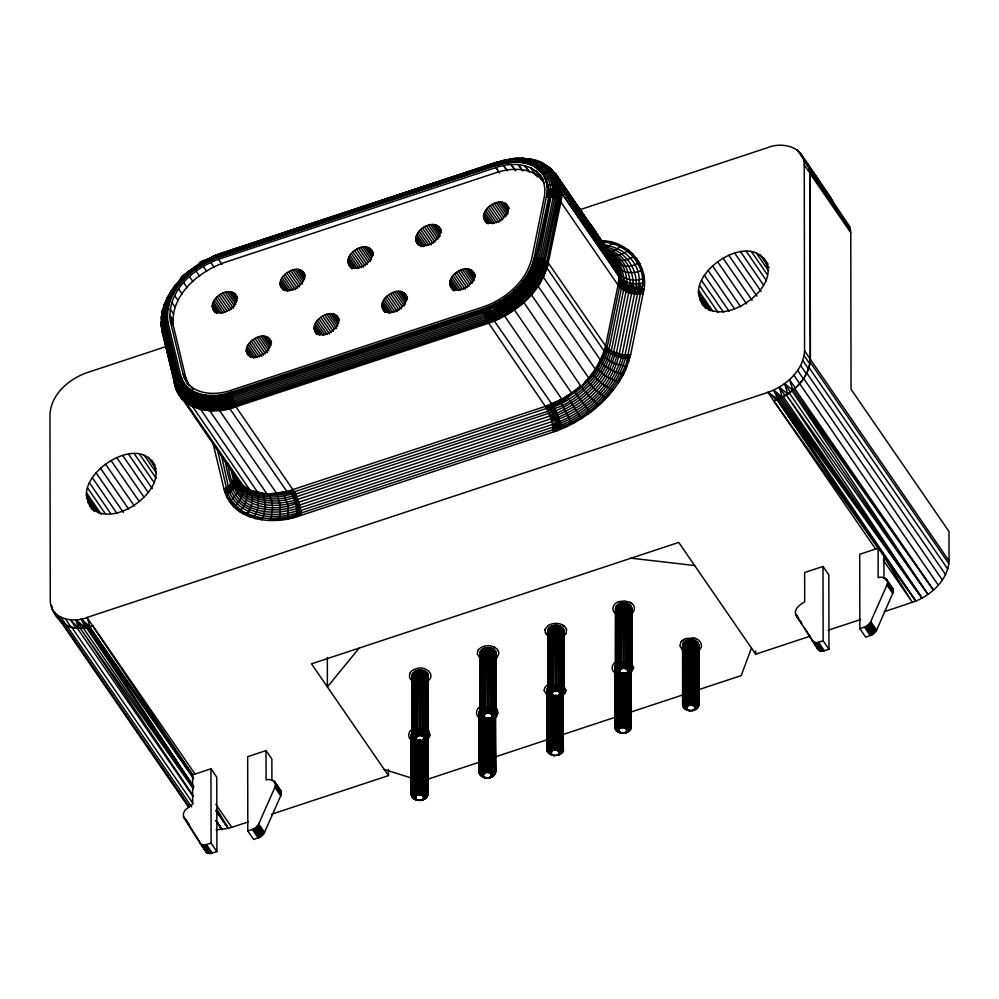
<?xml version="1.0" encoding="UTF-8"?>
<svg xmlns="http://www.w3.org/2000/svg" width="999" height="999" viewBox="0 0 999 999"><rect width="100%" height="100%" fill="white"/><g stroke="black" fill="none" stroke-linecap="round" stroke-linejoin="round"><path stroke-width="1.5" d="M420.292 800.411C423.851 800.062 424.1 795.541 427.659 794.829L427.535 736.213L427.659 794.829C426.236 801.885 414.435 802.259 411.6 796.016L411.288 734.902L413.199 731.38M423.326 798.638L427.135 796.702L427.247 736.55L427.51 795.778L423.514 798.176M490.197 777.559L488.773 777.859L495.467 772.414L495.354 713.798L495.467 772.414C494.043 779.47 482.255 779.844 479.42 773.601L479.095 712.474L480.219 709.752M491.408 775.286L495.379 771.453L495.054 714.135L495.329 773.363L491.333 775.761M551.323 754.844L553.883 755.481L549.15 753.683L547.24 751.173L547.302 707.529M553.246 755.294L547.04 750.237L548.039 687.324M556.905 755.344L563.199 749.038L562.961 690.434L563.199 749.038C565.734 753.358 553.871 756.393 558.653 754.957M625.836 732.717L624.4 733.029L630.956 728.521L630.981 667.394L631.106 727.572C629.894 735.764 613.448 734.677 615.147 725.923L615.859 664.909M626.972 730.918L631.106 727.572L630.781 671.128M686.962 710.002L689.51 710.639C686.051 710.376 681.48 707.492 682.966 703.496L683.079 643.356C686.5 638.011 697.127 638.398 698.801 644.979L698.913 705.157L697.002 708.666L691.558 710.739L693.643 710.301M694.854 708.029L698.838 704.195L698.601 644.03L698.913 705.157L692.844 710.401L688.224 710.376M418.244 800.324L412.038 796.927L412.088 781.33M423.588 797.702L427.572 793.88L426.71 792.07L426.885 737.487M486.063 777.896L479.857 774.5L480.019 723.039M480.207 712.824L480.007 769.867L479.22 772.652L483.603 776.335M491.371 774.812L495.067 770.529L494.705 715.059M551.411 753.908L547.664 752.085L547.814 708.416M562.887 748.114L562.524 692.644L562.887 748.114L559.178 752.397M623.738 733.154L624.5 732.979C618.593 734.839 619.105 727.672 615.147 725.923L615.571 607.854C617.544 600.836 630.806 601.086 631.793 608.578L631.892 668.269C633.304 672.339 621.266 674.8 627.872 673.001L625.511 673.626L626.623 673.413L626.173 722.277L624.575 727.796L627.035 730.444M629.982 730.306L629.994 727.222L629.982 730.306L626.485 731.817M626.835 729.507L630.694 725.686L630.332 671.79M686.875 707.205L682.966 703.496L683.666 642.494L684.153 701.785L687.474 706.343L687.05 709.078L688.873 710.451M698.513 703.271L698.164 643.131L698.513 703.271L694.817 707.554M415.784 798.75L416.208 796.016L412.887 791.458L413.174 737.549M423.126 796.328L425.961 791.27L426.223 738.199L426.71 792.07L423.126 796.328L423.551 797.227M483.379 775.873L484.028 773.601L480.706 769.043L480.994 715.134M491.208 774.35L490.559 773.501L493.781 768.843L494.03 717.344M551.198 753.458L551.835 751.186L548.513 746.628L548.801 692.707M559.028 751.922L558.379 751.086L561.6 746.428L561.863 693.368M619.068 729.62L619.655 728.758L616.333 724.2L616.633 668.756M626.198 728.671L629.407 724.013L629.67 672.502M687.125 706.755L683.453 702.609L684.153 701.785L684.465 641.708L685.039 701.048L687.474 706.343M694.38 706.655L697.227 701.585L697.527 642.282L697.976 702.397L694.655 707.092M416.208 796.016L413.773 790.733L414.135 738.411M416.658 795.654L414.835 790.109L415.234 739.385M422.752 795.928L421.74 795.279L423.938 789.984L424.325 739.697M422.277 795.579L425.037 790.559L425.362 738.81M484.028 773.601L481.593 768.306L481.955 714.447M484.465 773.238L482.654 767.694L483.653 716.733M490.559 773.501L489.547 772.864L491.758 767.557L492.145 717.282M490.097 773.151L492.844 768.144L493.181 716.395L493.781 768.843L494.53 769.655L490.934 773.913M551.835 751.186L549.413 745.891L549.762 693.568M552.285 750.823L550.461 745.279L550.861 694.542M180.557 374.937L175.774 378.908L174.513 382.692C182.355 406.568 212.912 409.64 233.179 401.298L485.526 317.869C510.514 306.443 537.4 287.5 542.345 258.741L554.77 197.839C558.766 181.056 548.538 162.45 530.744 159.49L525.936 162.662L509.665 161.925L495.879 164.997L218.494 256.643C190.934 265.809 162.812 291.77 166.483 323.114L179.096 375.736C182.817 399.463 213.199 400.437 231.468 394.917L483.816 311.501C508.766 303.846 531.406 283.691 537.887 257.854L538.748 259.877C531.718 286.326 507.879 303.271 484.428 314.398C510.189 305.469 533.491 285.214 540.721 258.266L553.146 197.365C558.166 177.41 541.483 157.78 520.966 158.704L518.131 161.626L502.447 163.811L495.866 165.647L218.481 257.342C191.895 266.671 163.761 291.646 167.932 322.327L180.557 374.937C186.114 396.64 213.549 398.938 231.244 392.17L483.591 308.741C506.693 300.624 528.084 282.517 534.165 258.042L547.302 191.671L546.94 184.74L543.194 173.364C533.304 160.414 515.072 160.24 500.799 163.561L500.699 164.298L495.879 164.997L218.494 256.643L212.725 259.528L213.149 256.293L219.842 253.796L497.227 162.1L512.587 158.666L515.334 159.49M161.401 319.48L162.612 310.102L167.095 306.893L167.695 309.178L166.184 312.212L167.145 315.771L162.437 320.005L161.026 324.463L174.6 383.953C180.045 410.552 214.048 415.846 235.914 406.768L488.261 323.351C515.247 313.461 543.269 291.895 547.627 261.95L560.039 201.049C563.411 182.168 551.935 162.263 531.992 159.453C524.9 159.553 512.812 154.196 508.916 162.675M558.379 751.086L557.367 750.449L559.577 745.142L559.964 694.867M557.917 750.736L560.664 745.729L561.001 693.98M619.655 728.758L617.22 723.476L617.582 671.153M620.104 728.396L618.281 722.851L619.293 671.902M625.187 728.021L627.384 722.727L627.772 672.439M625.724 728.321L628.483 723.301L628.808 671.553M684.153 701.785L685.039 701.048L685.439 641.033L686.101 700.436L687.911 705.981M685.039 701.048L686.101 700.436L686.575 640.484L686.688 700.199L687.187 640.259L687.287 699.949L689.035 705.431L688.448 705.669M693.543 705.893L695.204 700.299L695.666 640.883L696.291 700.886L694.018 706.243M697.227 701.585L696.291 700.886L696.678 641.533L697.227 701.585L697.976 702.397M175.212 384.765L161.988 331.331L161.413 321.715M415.846 739.16L415.434 789.872L415.322 739.347M417.182 795.354L417.782 795.104L416.021 789.635L416.458 740.496M417.782 795.104L418.419 794.942L417.32 789.297L417.782 740.222M418.419 794.942L420.479 794.904L421.416 789.235L421.878 740.359M421.74 795.279L421.128 795.054L422.727 789.535L423.164 739.198M485.002 772.926L485.589 772.689L483.841 767.207L484.278 718.081M485.589 772.689L486.238 772.514L485.127 766.87L485.601 717.806M486.238 772.514L488.286 772.489L489.235 766.82L489.685 717.944M489.547 772.864L488.948 772.639L490.534 767.107L490.971 718.306M551.473 694.317L551.061 745.029L550.961 694.505M552.809 750.511L553.409 750.274L551.66 744.792L552.11 694.118M553.409 750.274L554.058 750.099L552.947 744.455L553.409 695.379M554.058 750.099L556.106 750.074L557.042 744.392L557.504 695.516M557.367 750.449L556.755 750.224L558.354 744.692L558.791 694.355M518.131 161.626L532.842 165.022L542.095 173.414C546.366 171.753 552.609 169.693 555.943 174.375L615.134 260.577C619.043 268.094 619.742 276.848 618.031 285.065L605.606 345.966C597.414 374.513 574.388 397.964 546.678 408.354L294.343 491.77C274.238 497.752 244.48 497.927 235.027 475.249M620.629 728.096L621.228 727.846L619.467 722.377L619.904 673.239M621.228 727.846L621.865 727.684L620.766 722.04L621.228 672.964M621.865 727.684L623.925 727.647L624.862 721.977L625.324 673.101M686.101 700.436L687.287 699.949L687.824 640.072L688.573 699.612L689.685 705.257L689.035 705.431M687.287 699.949L688.573 699.612L689.148 639.81L689.934 699.437L690.359 705.169L693.006 705.606M691.733 705.232L692.682 699.562L693.231 639.997L693.993 699.849L692.394 705.381M695.204 700.299L693.993 699.849L694.505 640.371L695.204 700.299L696.291 700.886M419.105 794.842L419.155 740.109M419.792 794.842L420.529 740.147M486.913 772.427L486.963 717.682M487.612 772.414L488.349 717.732M554.732 750.012L554.782 695.267M179.096 375.736C185.589 397.727 212.837 399.812 231.306 393.481L483.653 310.052C500.511 303.059 518.319 292.869 526.473 275.836L534.328 279.32L539.348 284.191L547.102 268.256L560.889 202.085C561.638 192.357 561.575 182.005 555.469 173.764M555.419 749.999L556.156 695.316M622.552 727.584L622.602 672.851M623.239 727.584L623.975 672.889M688.573 699.612L689.934 699.437L690.521 639.71L691.058 705.157M692.682 699.562L691.308 699.412L691.895 639.772L692.682 699.562L693.993 699.849M212.824 442.445L224.001 489.06C232.23 522.09 274.363 525.749 301.248 515.309L553.596 431.88L557.067 430.669L561.5 427.172L557.679 415.084L552.797 405.469L494.43 321.066L487.699 322.465C504.632 317.482 518.344 305.744 531.431 294.805L534.39 289.685L530.032 285.377L523.788 281.531L527.634 276.111L533.241 265.097L534.952 259.665L534.165 258.042L540.721 258.266L547.627 261.95C540.347 288.923 517.27 306.243 495.079 320.754L491.72 314.435L484.965 316.271L232.617 399.687C213.124 408.916 180.22 405.045 175.1 380.144L162.487 327.522L162.025 315.247L166.184 312.212M525.936 162.662L538.661 168.619L543.356 166.333L547.864 166.621C557.417 174.375 560.601 187.55 557.717 199.213L545.304 260.115C538.061 288.699 513.086 309.727 486.151 319.418L233.803 402.847C213.062 410.527 181.056 408.017 174.513 382.692C175.949 393.294 183.454 401.823 192.695 406.793L250.811 491.333L255.756 491.77L256.543 493.456L262.038 493.056L262.849 494.78L286.9 491.545L291.171 492.17L296.041 504.22L297.59 516.358L301.161 513.548L278.996 520.017C281.506 511.238 280.419 501.286 275.687 493.419L269.568 495.304C262.113 491.97 253.284 492.107 245.679 488.411L237.799 480.182L176.648 390.209L161.676 328.983L163.074 325.162L165.559 322.727C161.938 290.846 191.159 265.434 218.644 255.519L496.016 163.861C520.516 153.084 555.881 165.722 549.787 196.915L537.375 257.804L537.462 259.703L543.656 261.488L547.927 265.085L547.814 262.188L543.431 277.272L600.574 360.252L601.223 362.575L604.02 365.409L613.473 371.341L623.563 374.038L628.546 354.895L629.832 357.742C621.341 358.778 612.125 356.094 606.156 349.812L605.606 345.966L547.627 261.95M609.128 252.647C623.688 259.29 629.008 276.586 626.048 291.421L613.636 352.322C605.257 382.817 578.945 404.957 550.212 415.909L297.864 499.338C275.499 506.868 241.308 504.745 234.34 477.385C243.569 502.11 275.125 505.369 296.765 496.628L549.113 413.199C576.947 404.008 602.31 382.317 610.764 353.621L609.64 349.95C606.73 363.087 599.325 374.787 590.247 384.565C578.296 395.741 564.385 408.504 547.352 409.602L561.625 403.509L566.97 395.866L580.506 417.282L573.039 423.501L571.166 422.664L565.147 427.385L561.5 427.172L553.508 430.119L557.067 430.669C586.588 419.493 613.024 397.714 626.198 368.643L625.337 365.834C612.524 396.266 584.852 419.955 553.483 429.595L301.149 513.024L288.236 518.656L288.037 506.181L283.841 493.968L286.9 491.545L545.404 406.331L561.813 399.113L571.59 392.969L575.174 392.607C587.037 382.617 600.461 370.854 602.822 354.732C608.703 361.888 618.031 365.971 627.247 365.834L627.909 354.982L640.334 294.081C650.299 269.293 628.009 242.47 602.472 242.158L603.171 240.996M222.877 395.404L222.74 394.418L216.658 396.341L216.746 405.132L218.369 409.59L219.505 410.402L235.364 405.881L233.466 407.48L231.83 404.632L229.795 398.539L229.183 392.707L222.877 395.404L223.439 402.809L225.599 408.504L229.758 408.566L235.19 405.619L494.517 319.917L494.43 321.066M495.866 165.647L496.69 162.387L498.513 162.437M546.453 166.234C556.83 174.063 557.454 187.412 557.717 199.213L560.889 202.085L618.031 285.065C623.751 292.495 634.09 295.167 643.081 293.718C650.861 266.908 627.959 239.76 600.449 240.796M622.777 375.661L621.728 373.826L618.831 382.23L617.082 381.805L605.406 376.123L597.489 368.993L600.062 361.126L601.223 362.575L604.12 356.144L604.245 351.236L547.102 268.256M161.588 316.046L161.214 325.362L162.025 315.247M420.404 741.158L417.32 740.247L412.187 735.764C414.972 720.928 440.821 736.975 421.079 741.108L421.84 740.933L415.334 739.859L412.187 735.764L412.088 676.073C412.525 667.707 429.008 668.144 428.196 676.785M411.6 796.016L411.438 733.94L411.6 796.016L415.572 798.301M416.258 738.523C416.458 735.414 420.879 734.839 423.077 736.275C427.372 737.836 420.104 742.17 423.176 740.671L422.065 740.883L424.425 740.259L422.377 740.771M479.907 653.646C480.469 645.704 495.242 645.579 496.153 653.408L496.266 713.111C497.677 717.182 485.639 719.63 492.232 717.844L489.885 718.468L490.996 718.256C486.95 719.542 480.944 717.969 480.007 713.348L479.907 653.646L480.107 654.595M490.184 718.356L496.266 713.111C495.342 705.269 480.569 705.394 480.007 713.348L486.85 718.593L485.576 718.331M484.078 716.108C484.353 712.125 491.745 712.062 492.195 715.983M545.054 630.057L545.854 633.816M544.218 690.659L544.617 688.111L547.39 684.852M547.714 631.231C548.276 623.289 563.061 623.151 563.973 630.993L564.073 690.684C565.484 694.767 553.458 697.215 560.052 695.429L556.031 696.315L552.122 695.541L549.1 693.618L547.827 690.933L547.714 631.231L547.927 632.18M554.67 696.178C544.642 690.696 566.071 688.711 558.004 695.928M626.623 673.413C622.589 674.675 616.57 673.139 615.634 668.506L615.571 607.854M625.824 673.513L631.892 668.269C630.981 660.439 616.196 660.564 615.634 668.506L621.278 673.314L625.299 673.676L624.537 673.85M619.705 671.266C619.979 667.295 627.372 667.232 627.834 671.141M698.763 645.941L698.801 644.979L698.838 704.195M580.419 419.218L580.506 417.282L581.281 418.643L589.323 411.176L575.174 392.607M228.034 464.073C229.982 482.38 237.612 503.508 257.842 507.854C271.566 511.301 286.588 510.327 299.675 504.994L552.022 421.566C582.817 411.675 612.225 386.813 619.18 354.245L631.593 293.344C637.662 274.438 624.962 252.722 605.406 248.751L611.8 243.843L617.757 244.293L620.179 246.865L628.608 250.125M420.579 735.539L420.741 670.092M488.399 713.111L488.548 647.677M556.218 690.696L556.368 625.249M624.025 668.281L624.188 602.834M247.802 831.031L254.67 828.458L258.204 825.024L274.9 787.362C277.909 781.867 270.816 778.209 266.084 779.944L266.034 750.586L247.677 756.655L247.802 831.031L253.634 839.497L260.489 836.925L264.036 833.491L280.731 795.828L281.144 791.47L274.887 782.117M890.421 586.438L893.193 589.135L893.193 592.332L876.623 630.157L872.552 634.59L865.696 637.162L859.864 628.696L866.72 626.123L870.266 622.677L886.95 585.027C889.972 579.52 882.879 575.874 878.146 577.609L878.096 548.176L777.06 399.6L773.726 400.836L915.833 601.123C932.167 594.118 947.964 579.632 949.05 560.901L949 531.543L851.048 389.298L850.773 232.717L850.024 227.085L806.443 162.1L803.246 158.766M543.319 179.995C534.477 162.912 512.025 161.788 495.866 167.607L218.481 259.303C193.182 268.194 166.321 291.97 170.342 321.191L182.967 373.801L184.066 377.285L189.123 385.626L185.876 378.034L173.264 325.424C170.13 295.667 198.177 271.865 223.851 262.725L496.341 172.64C512.212 167.245 534.04 167.07 544.155 182.78M86.401 495.267C85.215 465.497 148.077 431.193 156.056 472.24C157.255 502.022 94.381 536.313 86.401 495.267L98.726 513.161M212.287 306.306C211.975 295.192 233.491 284.453 236.775 298.214C237.088 309.328 215.559 320.055 212.287 306.306L216.683 312.675M246.291 350.674C245.979 339.56 267.495 328.821 270.779 342.582C271.091 353.708 249.575 364.435 246.291 350.674L250.687 357.055M280.107 283.878C279.782 272.764 301.298 262.025 304.583 275.786C304.907 286.913 283.379 297.64 280.107 283.878L284.49 290.259M314.111 328.259C313.786 317.145 335.314 306.406 338.586 320.167C338.911 331.281 317.382 342.02 314.111 328.259L318.494 334.64M347.914 261.463C347.602 250.349 369.118 239.61 372.402 253.371C372.714 264.485 351.198 275.225 347.914 261.463L352.31 267.844M381.93 305.844C381.606 294.73 403.121 283.991 406.406 297.752C406.73 308.866 385.202 319.593 381.93 305.844L386.313 312.212M418.581 245.267C407.367 233.067 434.577 214.985 441.271 230.469L438.648 226.698M449.737 283.416C449.425 272.302 470.941 261.563 474.225 275.324C474.537 286.451 453.022 297.178 449.737 283.416L454.133 289.797M483.553 216.621C483.229 205.507 504.745 194.78 508.029 208.529C508.354 219.655 486.825 230.382 483.553 216.621L487.937 223.002M547.352 189.748C552.26 188.224 558.503 189.011 561.8 193.282L618.943 276.261C624.725 283.753 635.664 285.127 644.243 282.455L638.786 294.106L639.897 283.454L643.081 293.718L630.656 354.62L626.198 368.643M698.463 292.932C697.265 263.149 760.127 228.858 768.119 269.905C769.317 299.688 706.43 333.966 698.463 292.932L710.789 310.826M182.505 279.77L179.196 285.077L178.247 284.79L175.487 290.434L171.491 290.734L170.654 293.344L181.206 279.345L182.917 280.544M643.818 289.173L632.817 288.436L629.845 292.832L630.844 283.192L634.527 293.881L622.102 354.782C613.448 388.286 584.303 412.887 552.697 424.375L300.349 507.792C284.29 512.437 266.421 514.66 250.699 507.642C231.818 499.912 228.509 477.584 225.012 460.102M884.29 611.688L915.833 601.123L777.06 399.6C793.556 392.682 809.078 378.072 810.276 359.378L809.952 173.439L808.641 166.121L833.69 203.384L809.789 170.729L850.599 230.007M546.578 197.14L548.151 196.94L548.576 189.423L549.625 192.982L535.726 257.842L534.952 259.665L533.641 259.815L533.241 265.097L531.992 265.359L530.806 270.604L528.309 273.064L527.634 276.111M610.764 353.621L623.576 290.097L623.001 280.07L619.517 286.888L607.092 347.789L604.12 356.144M619.517 286.888L620.079 277.635L561.326 192.657L561.388 197.677C558.429 193.194 551.997 192.258 547.065 193.419L547.789 196.99C549.175 187.687 547.889 175.886 539.335 170.392L538.661 168.619M162.2 325.674L162.35 332.53L161.001 323.539M546.603 263.499L558.978 200.087L558.866 190.697M514.348 290.397L514.235 291.745L523.863 302.397L534.39 289.685L542.544 276.985L537.862 273.177L530.806 270.604M166.546 346.378L86.626 372.802C68.756 379.121 51.224 394.305 49.95 414.298L50.275 600.237C49.987 618.781 73.064 623.563 87.05 617.457L767.906 392.37C785.763 386.051 803.296 370.866 804.57 350.874L804.245 164.935C804.532 146.391 781.455 141.608 767.469 147.715L579.495 209.852M773.726 400.836C791.782 394.593 808.99 379.295 810.401 359.34L810.077 173.401L808.266 164.922L800.224 152.934M205.732 259.815L205.869 261.863L199.837 266.446C195.779 262.974 204.258 259.478 206.531 260.215M249.837 489.772L243.094 485.626L185.951 402.647C178.883 397.265 170.717 384.353 181.993 378.908L179.433 375.549L180.769 379.67L184.303 383.092C180.469 385.577 177.36 390.659 179.358 395.229M171.054 291.096L167.208 297.764L167.22 300.524M285.027 519.318L288.499 516.908C274.862 519.468 260.289 519.343 247.427 513.636C238.586 510.564 234.315 501.86 226.86 497.102L227.784 493.643C233.853 489.71 238.249 481.655 234.877 474.6M553.596 431.88L552.022 421.566L546.678 408.354L486.151 319.418C511.326 307.18 537.949 288.586 543.893 259.353L557.205 194.231L556.231 189.635L556.306 198.464L557.717 199.213M634.527 293.881C641.483 273.214 626.548 249.7 604.782 247.078M560.889 202.085C563.936 189.048 559.353 174.038 547.864 166.621M495.879 164.997L218.481 257.342L219.842 253.796L496.366 162.612M224.001 489.06C229.333 486.538 234.266 481.693 234.578 475.499C242.994 500.424 274.638 502.872 295.954 494.867L293.906 497.752M164.398 306.968C163.037 303.584 166.883 301.124 169.88 301.298L171.204 295.841L173.239 293.956L174.375 290.272M162.263 312.487L162.338 310.864M161.176 317.732L161.314 316.883M199.375 265.659L196.666 268.444L193.257 269.967L189.448 274.138L187.612 274.7C184.815 271.828 179.096 278.509 180.007 281.256M496.003 654.357L496.153 653.408M563.823 631.942L563.973 630.993M565.896 690.321L565.197 692.831M631.793 608.578L630.669 611.301M686.725 708.154L682.667 705.394L683.079 643.356L683.453 702.609M538.748 259.877L552.435 189.048L553.533 193.157L552.884 197.315C555.469 164.398 523.763 152.16 496.291 162.987L218.793 255.045L496.028 163.824L218.519 256.468M633.029 283.566L636.55 294.056C640.022 284.34 640.596 273.938 634.989 264.548C628.658 253.296 616.433 246.441 603.821 244.867M177.959 286.588L178.247 284.79L175.687 284.79L170.742 291.546M421.266 735.601L422.202 729.932L422.102 670.229M489.073 713.186L490.022 707.504L489.91 647.814M556.893 690.771L557.842 685.089L557.729 625.399M624.712 668.343L625.649 662.674L625.549 602.971M161.476 317.083L162.612 310.102M161.826 317.02L164.885 303.359M623.576 290.097L624.737 281.094L626.385 286.551L625.674 291.221C623.588 277.685 623.576 260.826 609.39 253.696M609.028 352.435L608.965 349.475L621.378 288.574L624.1 280.794M552.697 424.375L559.303 419.33L551.51 419.817C580.844 409.59 607.879 386.988 616.795 356.418L616.333 353.409L628.746 292.52L630.581 287.987C630.419 272.527 623.538 255.694 607.467 250.911M560.039 201.049L560.951 196.828M543.656 261.488L544.105 259.478L544.73 262.1M561.5 427.172L553.321 428.234C586.688 416.62 617.794 390.359 626.361 355.007L623.476 357.854C613.848 390.821 584.69 415.234 553.034 426.236L560.002 421.416M618.993 357.068L619.63 354.32L621.228 357.542M230.769 484.153L233.766 487.5L233.092 480.794C240.01 508.441 276.935 513.474 298.838 502.147L551.186 418.731L558.528 417.207L550.811 417.644C580.244 407.33 607.654 384.203 615.297 352.997L612.649 354.682L611.163 350.999L605.606 345.966M560.214 191.608L558.591 199.812L557.305 189.972M642.782 282.892L644.218 280.744L642.607 278.921L643.618 274.762L641.071 270.667L642.182 268.881M551.885 189.011L549.787 196.915L548.151 196.94M546.678 408.354L553.808 407.167L559.527 400.212L561.625 403.509C583.104 391.995 602.347 373.014 608.104 348.701L604.245 351.236M500.799 163.561L502.047 160.814L504.195 160.777M534.39 289.685L538.161 286.214L538.861 283.379M175.312 285.052L175.112 287.038M413.961 669.567C409.228 671.216 407.629 677.984 412.212 680.794M415.484 797.352L411.438 794.118C413.336 787.986 422.877 787.562 426.71 792.07M545.054 630.082L545.404 628.808M562.874 691.708L563.136 690.771L563.286 749.987L559.228 752.871M496.153 304.383L499.5 301.473L502.572 300.649L509.09 310.976L504.682 316.134L502.26 316.258L495.791 303.396L489.485 307.542L483.628 309.752L489.31 306.506L490.771 312.013L484.49 314.648L232.143 398.064C212.4 405.045 182.005 402.909 175.911 378.733C183.816 400.124 210.252 404.083 229.533 397.29L231.556 395.392C212.899 402.609 182.53 400.237 177.797 376.685L165.185 324.063L165.559 322.727L167.932 322.327L166.608 322.053M421.915 735.751L423.514 730.232L423.414 670.529M489.735 713.336L491.333 707.804L491.221 648.114M557.554 690.921L559.14 685.389L559.04 625.699M625.362 668.493L626.96 662.974L626.86 603.271M261.813 519.842C265.122 512.025 266.808 502.709 262.849 494.78M558.978 200.087L560.177 196.079M162.225 311.663L164.485 303.983M162.65 311.226L164.198 306.169M218.369 409.59L209.728 410.726L204.62 409.44L203.284 403.708L204.832 396.203L211.114 395.392L209.678 402.859L211.925 410.651L225.599 408.504M556.306 198.464L554.77 197.839L556.031 193.781L555.594 189.435M277.173 520.229L279.495 518.219L269.992 520.404C273.339 512.512 273.389 503.046 269.568 495.304M537.375 257.804C529.682 283.254 508.029 301.86 483.816 311.501L486.151 319.418M542.345 258.741C534.303 286.114 510.864 305.994 484.965 316.271M546.553 260.989C538.598 289.673 513.848 310.452 486.825 320.879L234.478 404.295C213.461 411.213 181.506 409.515 174.6 383.953M212.3 259.69L212.612 258.666L206.144 262.712L205.869 261.863L204.358 263.599M629.832 283.017L627.709 292.095L630.581 287.987L632.817 288.436M176.161 386.276L162.05 328.796L164.061 325.125L166.483 323.114M751.485 648.064L741.171 675.611L698.264 689.797M641.071 270.667C633.453 273.876 622.951 273.639 617.594 266.533L559.615 181.094C556.568 177.035 550.549 177.098 546.328 179.083L545.829 180.394L547.964 185.639C552.534 184.178 558.441 184.715 561.525 188.774L618.806 273.114C624.225 280.207 634.515 281.343 642.607 278.921M613.398 389.91L604.22 385.589L592.956 375.312L595.304 369.193L538.161 286.214M639.597 283.504L639.635 288.736L637.462 294.131L625.037 355.032L623.476 357.854L622.102 354.782L611.163 350.999M565.983 633.528L566.57 629.745M547.302 191.671L548.201 189.498L547.04 185.989M422.527 735.976L424.737 730.681L424.625 670.978M490.347 713.561L492.544 708.254L492.445 648.563M558.154 691.133L560.364 685.838L560.264 626.136M625.973 668.718L628.184 663.423L628.071 603.721M549.787 196.915L553.146 197.365L554.807 193.419L553.771 189.111M164.236 304.67L167.557 297.227L171.204 295.841M164.148 305.394L170.542 292.682L176.161 284.64L181.206 279.345M168.057 296.765C163.461 305.831 161.239 316.221 163.162 326.286L175.774 378.908C180.22 404.545 212.65 405.931 232.617 399.687L235.914 406.768L294.343 491.77L299.675 504.994L301.248 515.309M164.76 304.895L166.433 301.049M504.682 316.134L561.813 399.113L560.576 401.835L553.808 407.167M587.924 414.198L589.323 411.176L590.322 412.35L597.502 404.445L601.673 402.784L604.87 397.265L607.854 396.466L611.438 389.66M185.889 275.412L185.627 273.951M211.338 409.915L193.107 406.93L191.708 400.499L194.468 393.331L198.926 393.718L199.413 395.104L197.228 402.485L198.314 408.154L200.699 409.503L257.842 492.482L256.543 493.456C259.952 500.724 258.479 509.502 254.545 516.271L255.032 518.531L262.387 517.919M409.777 673.663L410.427 672.477M478.246 650.037L477.197 653.771L480.019 658.366M545.404 628.833L548.176 625.549M551.248 752.047L547.327 748.338C550.162 743.144 558.603 742.944 562.337 747.227L558.753 751.485M680.893 642.082L679.857 645.816L682.679 650.411M423.077 736.275L425.824 731.256L425.724 671.565M490.884 713.848L493.643 708.84L493.531 649.15M558.703 691.433L561.45 686.425L561.351 626.723M626.523 669.018L629.27 663.998L629.17 604.308M166.995 298.364L171.491 290.734M172.04 290.472C165.722 300.637 161.176 313.099 164.061 325.125L178.034 382.23M172.715 290.309C166.458 300.312 162.15 312.525 164.835 324.388L163.786 324.288M636.55 294.056L639.635 288.736M626.048 291.421L628.433 287.35L626.823 282.08M595.004 408.728L597.502 404.445L588.586 395.554L580.594 385.789L523.289 301.561M293.057 489.747L291.171 492.17L295.005 493.019C276.286 499.3 250.924 499.812 238.324 481.955C240.784 489.997 234.403 496.54 229.82 502.122L235.552 505.419C241.446 499.887 244.767 490.546 240.597 483.054L238.324 481.955L235.639 476.86L239.36 482.592L243.094 485.626M517.357 287.462L519.293 286.788L522.802 281.156M488.211 718.743L489.66 718.518L488.898 718.693M556.031 696.315L553.384 695.916M555.244 755.619L553.933 755.444L558.016 755.144M419.605 800.461L422.39 799.974M690.871 710.789L689.572 710.601L690.184 710.751M296.765 496.628L294.693 499.85L298.464 501.061C275.886 509.752 240.909 506.693 233.828 479.108L234.728 485.739L231.019 469.43M581.743 387.187L586.488 379.882L594.917 389.398L604.87 397.265M611.55 254.857L619.343 255.269L627.422 251.161L633.304 254.183L633.403 256.631L639.298 262.425C612.1 279.533 602.31 234.078 588.224 222.278L611.488 255.369C616.808 261.426 619.792 269.293 619.792 277.36L618.943 277.048L619.83 282.005L619.168 286.463L618.531 280.657L622.727 284.528L620.516 287.799C623.726 275.549 619.979 261.426 609.477 253.821M423.539 736.625L426.76 731.967L426.648 672.265M491.358 714.198L494.567 709.54L494.468 649.85M559.165 691.783L562.387 687.125L562.287 627.434M626.985 669.367L630.207 664.71L630.094 605.007M497.377 657.092L498.863 653.433L498.326 650.923M496.578 716.395L498.076 712.737L496.815 709.053M565.983 633.503L564.123 635.714M565.197 692.806L563.336 695.017M170.579 292.07L175.687 284.79M625.699 357.992L627.909 354.982L630.656 354.62M614.672 355.632L616.333 353.409M237.799 480.182L235.564 476.211L239.36 482.592M487.537 322.19L501.66 315.297L506.006 314.185L506.543 314.96L523.451 302.809M580.594 385.789L571.59 392.969L561.625 403.509L571.166 422.664M183.304 280.157L187.612 274.7M359.19 648.039L327.397 686.925L327.347 657.504M423.913 737.025L427.497 732.766L427.397 673.064M491.733 714.597L495.317 710.351L495.217 650.649M559.54 692.182L563.136 687.924L563.024 628.234M627.36 669.767L630.943 665.509L630.844 605.806M626.573 729.07L630.157 724.812L629.77 672.414M175.075 285.414L180.694 279.308M175.911 284.74C180.344 281.293 187.987 267.882 193.257 269.967M478.246 650.049C483.017 644.055 494.28 644.23 498.326 650.936M478.384 708.266L479.57 707.292C475.661 709.427 475.387 715.309 479.233 717.669L478.109 716.645M493.781 768.843C489.897 765.684 483.241 765.858 480.007 769.867L483.678 774.013M680.893 642.107L681.83 640.983M619.305 729.17L615.634 725.024C619.08 720.779 626.56 720.741 630.157 724.812M269.156 520.429L270.741 518.568M542.494 260.951L543.893 259.353M297.015 508.603L299.775 505.419L296.578 506.431M607.492 351.161L608.965 349.475M183.104 383.978L185.814 385.389L186.214 387.737L182.492 394.243L182.979 399.588M229.795 398.539L231.756 396.466L490.372 310.826M231.343 403.484L233.267 401.536L230.881 402.285M179.82 279.82L185.826 273.863M179.832 280.682L186.526 274.051M424.175 737.462L428.047 733.641L427.934 673.95M491.995 715.047L495.854 711.226L495.754 651.523M423.389 796.765L427.247 792.944L426.935 737.437M559.815 692.619L563.673 688.811L563.573 629.108M627.634 670.204L631.493 666.383L631.38 606.693M428.496 680.556C436.138 673.838 424.2 665.696 417.27 668.493M496.303 658.129L497.377 657.067M427.697 739.859L430.257 735.152L428.009 730.406L429.008 731.493M495.516 717.432L496.578 716.37M631.143 672.602L633.703 667.894L631.455 663.149M698.963 650.174C704.844 645.854 699.188 638.036 693.206 638.011M300.349 507.792L297.327 510.726C273.039 519.143 236.613 514.51 229.42 485.439L232.58 489.198M489.485 307.542L491.471 305.657M502.572 300.649L507.205 296.341L508.628 296.416L516.77 306.98M616.795 356.418L619.18 354.245M231.83 404.632L233.803 402.847M230.095 399.8L232.143 398.064L231.244 392.17L229.171 393.831M185.527 274.151L192.133 268.868M185.539 274.463L189.798 270.891M185.664 274.887C196.191 265.322 208.791 258.004 219.655 253.896L497.202 162.1M424.338 737.924L428.359 734.577M492.157 715.509L496.178 712.15M559.977 693.094L563.985 689.735L563.886 630.044M627.784 670.666L631.805 667.32M626.997 729.969L631.018 726.623L630.981 667.394M615.209 662.424C611.313 664.61 611.001 670.466 614.872 672.839M681.83 641.008L686.013 638.548L693.206 638.036M502.26 316.258L498.913 318.906L498.376 318.194L486.825 320.879M555.806 410.951L550.037 415.497L556.768 412.987M204.832 396.203L206.094 395.229M551.573 404.046L546.391 407.892L552.797 405.469L555.631 402.085L556.68 403.758M549.113 413.199L554.82 408.991L295.579 494.08L293.044 495.754M424.388 738.398L428.446 735.526M560.014 693.568L564.073 690.684C563.161 682.854 548.389 682.979 547.827 690.933L551.885 693.681M198.664 264.048L191.945 268.743M229.221 394.917L231.306 393.481M630.631 614.198C634.59 612.375 635.938 606.643 632.242 603.846M180.657 397.202C194.68 410.789 217.382 411.85 234.478 404.295M293.057 517.669L297.615 514.685M627.422 251.161L628.833 250.274M424.313 738.873L428.296 736.475L428.259 674.874M492.12 716.458L496.116 714.06L496.066 652.459M559.939 694.043L563.923 691.633M627.759 671.615L631.743 669.218L631.705 607.617M559.153 753.346L563.136 750.936L563.136 690.771M694.78 708.503L698.776 706.106M161.9 330.881L162.487 332.779L161.126 322.627M492.794 316.795L486.613 320.429L493.356 317.907M198.564 264.073L205.931 259.815M198.651 264.285L213.823 256.331L219.543 254.52M548.176 625.561C553.621 621.977 562.612 622.564 566.146 628.521M413.161 728.87C408.441 730.519 406.843 737.287 411.426 740.097M683.016 640.034L684.427 639.21M484.103 313.037L490.01 309.665M229.345 396.079L231.468 394.917M424.125 739.335L427.922 737.399M491.933 716.92L495.741 714.972M559.752 694.492L563.548 692.557M627.572 672.077L631.368 670.142L631.356 667.082M491.146 776.223L494.942 774.275M558.965 753.808L562.762 751.86M626.773 731.38L630.581 729.445M694.592 708.965L698.388 707.017M602.472 242.158L604.62 241.109M205.607 259.952L219.842 253.796M233.366 506.443L235.552 505.419L233.878 506.905L241.034 510.002C245.991 504.258 248.938 495.679 245.679 488.411M194.468 393.331L196.004 392.657M423.826 739.772L427.322 738.261M491.633 717.344L495.142 715.833M559.452 694.929L562.949 693.418L562.949 690.359M627.272 672.514L630.769 671.003L631.018 726.623M423.027 799.075L426.536 797.564M490.846 776.648L494.343 775.137M558.666 754.233L562.162 752.722M694.293 709.39L697.801 707.879M496.303 162.962L212.625 257.317L218.644 255.519M413.961 669.58L417.27 668.468M618.993 601.66C613.548 602.647 610.327 610.189 615.659 613.536M219.655 253.896L212.912 256.493L272.64 237.013M229.533 397.29L231.756 396.466M215.584 256.069L219.618 254.57M423.426 740.159L426.523 739.035M491.233 717.744L494.343 716.62M559.053 695.316L562.162 694.193M626.873 672.901L629.969 671.778M422.639 799.462L425.736 798.338M490.447 777.047L493.556 775.923M558.266 754.62L561.363 753.496M626.086 732.205L629.183 731.081M693.893 709.789L697.002 708.666M859.864 628.696L859.727 554.32L878.096 548.176M218.918 254.658L212.737 256.843L503.409 160.477M520.966 158.704L523.126 158.267L525.199 159.141L519.567 159.34M213.461 256.243L220.454 253.821M485.526 317.869L492.245 315.634M219.018 254.508L496.69 162.387M221.478 254.433L228.858 251.985M339.373 215.297L373.276 204.033M426.323 186.426L445.479 180.07M457.267 176.149L497.052 162.937L417.32 189.248M284.453 233.104L393.706 197.04M92.882 625.923L195.042 774.063L210.951 768.793L216.783 777.259L216.908 851.635L210.052 853.596L206.506 852.509L183.454 816.57L183.441 813.373L185.252 809.927L192.645 804.22L192.595 774.799L87.05 617.457L89.997 626.785L92.882 625.923C76.673 632.155 58.479 625.898 52.085 608.716M823.014 566.458L804.645 572.527L804.694 601.885C800.311 604.37 793.281 609.14 795.928 615.122L818.556 650.174L822.115 651.261L828.97 649.3L828.833 574.924L823.014 566.458L823.139 640.834L828.97 649.3M216.134 829.782L228.321 828.408L248.027 822.027M271.678 814.21L388.461 775.599L388.449 769.405M388.461 775.599L311.488 663.836L678.733 542.432L755.694 654.195L810.389 636.113M828.121 630.257L860.639 619.505M183.866 817.457L200.674 844.043L204.221 845.129L211.076 843.168L210.951 768.793M812.199 641.058L816.283 642.794L823.139 640.834M427.56 779.295L479.333 762.175M495.604 756.792L547.377 739.672M563.648 734.302L615.434 717.182M630.219 712.287L683.478 694.68M210.614 396.615L214.098 395.479L216.658 396.341M231.106 499.925L227.784 493.643L227.772 486.775C235.702 518.056 275.437 521.578 300.974 511.663L297.327 510.726L300.836 510.489L553.184 427.072L561.113 425.374L553.034 426.236M195.042 774.063L192.595 774.799L89.548 626.897L192.957 777.072M626.385 673.239L628.995 672.452M558.566 695.654L561.176 694.879M490.746 718.081L493.369 717.294M422.939 740.496L425.549 739.71M693.406 710.127L696.016 709.34M625.586 732.542L628.209 731.755M557.779 754.957L560.389 754.183M489.96 777.384L492.569 776.598M422.14 799.799L424.762 799.013M618.993 601.685L624.363 600.936L629.545 602.147M88.561 627.147L89.997 626.785L81.306 618.993L85.714 627.722L88.561 627.147L81.306 618.993L87.138 627.459M692.844 710.401L694.892 709.889M625.024 732.816L627.072 732.304M557.217 755.232L559.265 754.732M489.398 777.659L491.446 777.147M421.578 800.074L423.626 799.562M483.816 311.501L483.653 310.052L489.722 308.566M692.544 710.514L694.28 710.114M624.725 732.929L626.473 732.529M489.098 777.771L490.834 777.372M421.278 800.187L423.014 799.787M488.111 777.996L488.873 777.821L484.777 777.634M531.48 165.322L532.842 165.022C535.551 161.925 541.258 160.702 543.818 164.61M484.49 314.648L491.221 313.224L491.72 314.435M167.095 306.893L168.381 306.631L168.769 301.411L169.755 301.561M502.047 160.814L513.498 158.616M511.5 159.428L514.423 158.891M84.303 627.946L85.714 627.722L75.699 619.767L78.821 628.334L84.303 627.946L75.699 619.767L81.531 628.234M237.812 510.439L241.034 510.002L239.535 511.575L247.427 513.636L248.676 516.508L254.545 516.271M689.685 705.257L690.359 705.169M550.212 415.909L557.679 415.084M595.304 369.193L597.489 368.993M163.074 325.162L164.061 325.125M511.738 159.028L524.188 158.541M242.907 513.798L247.427 513.636C251.91 507.342 254.146 498.626 250.811 491.333M232.355 405.694L235.19 405.619M530.744 159.49L542.332 163.099M534.952 259.665L537.462 259.703M627.909 354.982L622.102 354.782M200.699 409.503L204.62 409.44M689.934 699.437L691.308 699.412M199.413 395.104L205.432 395.092M607.916 251.923L612.874 251.448L620.179 246.865L623.626 246.965M295.417 502.01L298.838 502.147M76.199 628.234L78.821 628.334L70.367 619.767L76.199 628.234C68.382 627.784 60.539 623.488 57.542 615.983L60.19 619.83M488.286 718.618L486.913 718.556L487.524 718.706M416.97 800.062L419.68 800.336M292.133 493.893L295.579 494.08M297.527 512.762L301.149 513.024M533.241 265.097L540.596 267.02L545.379 270.579M230.469 401.049L233.179 401.298M631.018 558.179L694.642 565.521M522.04 158.329L533.191 159.753M531.256 159.952L535.252 161.251M621.203 673.501L623.151 673.875M620.416 732.804L622.365 733.179M552.597 755.219L554.557 755.594M417.757 740.759L419.705 741.133M637.986 263.187L639.997 263.586M296.041 504.22L299.675 504.994M623.925 727.647L624.575 727.796M556.106 750.074L556.755 750.224M488.286 772.489L488.948 772.639M420.479 794.904L421.128 795.054M619.929 673.126L621.853 673.576M552.122 695.541L554.033 695.991M619.143 732.429L621.066 732.879M484.303 717.956L486.226 718.406M416.483 740.384L418.406 740.833M483.516 777.259L485.427 777.709M415.696 799.687L417.619 800.137M561.813 399.113L564.335 399.775M618.781 672.602L621.278 673.314M685.801 709.49L688.299 710.202M550.961 695.029L553.458 695.729M617.981 731.905L620.479 732.617M483.141 717.444L485.639 718.156M550.174 754.332L552.672 755.032M415.334 739.859L417.819 740.571M482.355 776.747L484.852 777.459M414.535 799.163L417.033 799.874M553.146 197.365L554.77 197.839M630.581 287.987L622.727 284.528M162.5 326.086L163.162 326.286M384.253 769.467L411.576 778.071M542.544 276.985L543.431 277.272M536.6 161.713L543.344 164.011M617.757 671.965L620.766 672.989M684.79 708.84L687.787 709.877M549.949 694.38L552.947 695.404M616.97 731.268L619.979 732.292M482.13 716.795L485.139 717.831M549.15 753.683L552.16 754.707M414.31 739.223L417.32 740.247M481.343 776.098L484.34 777.135M413.524 798.526L416.533 799.55M185.951 402.647L198.314 408.154M694.954 638.436L696.578 639.035M616.92 671.203L620.342 672.614M683.94 708.091L687.374 709.502M549.1 693.618L552.522 695.029M616.133 730.506L619.555 731.917M481.281 716.046L484.715 717.457M548.314 752.921L551.735 754.332M413.474 738.461L416.895 739.872M480.494 775.349L483.928 776.76M412.687 797.764L416.108 799.175M180.769 379.67L182.53 380.419M186.214 387.737L190.347 389.51L187.013 396.528L187.412 403.221M616.271 670.354L620.017 672.19M683.304 707.242L687.05 709.078M548.451 692.782L552.21 694.605M615.484 729.67L619.23 731.493M484.39 717.032L480.644 715.197L480.631 707.542M416.571 739.447L412.824 737.612L412.088 676.073M629.545 602.122L631.006 602.921M493.918 646.99L495.367 647.764M637.062 258.691L633.403 256.631C627.322 260.826 617.857 262.337 612.325 256.443M682.866 706.343L686.837 708.616M615.846 669.455L619.805 671.74M615.047 728.758L619.018 731.043M548.026 691.87L551.985 694.155M484.178 716.57L480.207 714.285L479.932 652.697M416.358 738.998L412.4 736.713L412.125 675.112M186.988 381.518L184.066 377.285C191.87 395.142 215.235 395.916 231.244 390.209L483.578 306.793C505.569 299.038 525.986 281.793 531.743 258.504L544.168 197.602C545.704 189.81 544.68 181.319 539.772 174.862L543.269 179.97M544.48 164.71L550.149 168.219L552.422 171.378M539.847 162.138L550.624 168.831M519.293 286.788L529.158 295.791M227.784 493.643L224.688 491.558L225.961 487.987L227.784 493.643L217.532 450.074M875.648 549.063L767.906 392.37L778.046 399.213L773.651 390.109L782.304 397.19L779.245 387.187L787.786 393.956L784.565 383.653L792.906 390.172L789.472 379.632L795.304 388.099M162.05 328.796L161.788 328.009L161.888 330.07M615.634 725.024L615.259 665.771L614.847 727.809L618.918 730.569M547.664 752.085L547.44 688.186L547.04 750.237L551.098 752.984M483.304 774.924L479.245 771.69L479.095 712.474L479.22 772.652L483.279 775.411M411.438 794.118L411.288 734.902L411.401 795.067L415.472 797.826M631.006 602.909L632.242 603.858M563.186 625.349L564.435 626.286M686.75 707.667L682.692 704.432L682.692 644.268L682.966 703.496M615.671 667.557L619.717 670.791M614.847 727.809L614.735 667.644L614.885 726.86L618.93 730.094M551.91 693.206L547.852 689.972L547.752 630.282M547.002 691.008L546.915 690.059L547.065 749.275L551.111 752.509M480.044 712.387L484.09 715.621M412.225 734.814L416.271 738.049M767.906 392.37L776.61 399.8M546.94 184.74L547.964 185.639M547.839 635.951L545.279 632.592M547.052 695.254L544.218 690.634M608.628 252.759L611.488 255.369M617.082 381.805L618.369 383.004M619.855 670.317L615.933 666.62L615.834 606.917M552.035 692.732L548.114 689.035L548.014 629.345M484.215 715.159L480.307 711.45L480.194 651.76M483.429 774.462L479.508 770.753L479.62 710.614L479.857 774.5M416.408 737.574L412.487 733.878L412.387 674.175M415.609 796.877L411.7 793.181L411.813 733.029L412.038 796.927M804.045 159.44L806.056 161.401M827.734 194.33L833.129 201.686M780.893 397.902L773.651 390.109L779.47 398.576M563.636 685.564L565.896 690.334M495.829 707.979L496.815 709.078M416.833 242.72C425.474 250.999 443.106 239.073 439.51 227.922M620.092 669.867L616.42 665.721L616.321 606.031M552.285 692.295L548.613 688.136L548.501 628.446M551.485 751.598L547.814 747.439L548.026 690.409L548.513 746.628M484.465 714.71L480.794 710.564L480.681 650.861M416.645 737.125L412.974 732.979L412.874 673.289M415.859 796.428L412.187 792.282L412.412 732.167L412.887 791.458M546.328 179.083L542.095 173.414M182.605 398.638L177.872 392.769L174.962 385.152M818.556 650.174L804.195 627.484M592.956 375.312L591.708 373.788L587.674 381.418L588.573 377.784L531.431 294.805M280.719 790.584L273.489 780.756M412.724 677.921L413.361 678.771M499.537 172.577L495.866 167.607L499.375 172.702M507.267 170.542L503.608 165.534L506.955 170.754M620.441 669.455L617.12 664.897L617.02 605.207M552.634 691.882L549.313 687.312L549.2 627.622M484.815 714.297L481.493 709.74L481.393 650.037M416.995 736.713L413.673 732.155L413.574 672.464M515.709 170.792L511.151 164.51L514.51 169.693M794.717 388.561L933.491 590.084L792.045 390.809L928.009 594.442L786.313 394.867L922.065 598.151L778.646 398.938L915.833 601.123M522.852 170.854L518.306 164.535L521.678 169.693M780.207 398.214L922.065 598.151L783.291 396.64M529.42 171.978L524.912 165.622L528.334 170.829M565.659 190.347L567.457 192.907M572.852 200.549L576.448 205.657M581.83 213.299L585.426 218.394M193.356 788.798L80.295 628.271L193.494 796.191M216.696 821.915L222.078 829.57L215.896 820.579M573.001 200.649L580.157 210.826M581.955 213.374L586.425 219.73M536.163 175.399L530.781 167.757L535.951 175.512M793.393 389.697L933.491 590.084M781.755 397.452L922.065 598.151M193.669 778.758L87.974 627.272L193.706 786.775M215.884 810.589L228.321 828.408L216.558 808.753M615.134 260.577L558.878 179.758L617.594 266.533M542.02 179.82L535.776 170.854L541.845 179.845M806.443 162.1L830.931 197.665M802.434 156.456L808.266 164.922M797.202 150L802.197 157.255M805.868 162.575L810.251 168.931M814.622 175.275L817.244 179.096M821.615 185.439L825.112 190.522M803.783 160.489L809.615 168.956M804.245 164.935L810.077 173.401M809.952 173.439L850.773 232.717M763.673 257.779L768.069 264.173M760.351 254.97L769.155 267.744M756.255 252.909L768.581 270.804M751.51 251.673L767.344 274.675M746.228 251.286L766.47 280.682M740.584 251.773L763.461 285.002M804.57 350.874L949.05 560.901M810.127 362.2L948.888 563.723M734.715 253.109L761.126 291.458M804.133 355.619L809.964 364.086M808.99 367.557L947.764 569.08M802.796 360.539L808.616 369.006M728.82 255.257L756.98 296.154M806.805 373.039L945.578 574.562M800.599 365.522L806.418 373.988M723.039 258.167L752.085 300.337M803.633 378.471L942.407 579.994M797.589 370.442L803.421 378.921M717.569 261.738L746.615 303.908M793.855 375.187L938.336 585.214M712.537 265.871L740.709 306.78M708.116 270.467L734.515 308.803M784.565 383.653L790.396 392.132M789.235 392.919L928.009 594.442M704.407 275.362L729.045 311.151M779.245 387.187L785.077 395.654M701.535 280.432L723.538 312.387M699.575 285.539L718.056 312.375M698.588 290.522L712.662 310.976M883.241 560.089L912.374 602.397L883.928 556.655L883.965 578.334M698.588 295.242L709.153 310.589M699.6 299.575L705.756 308.516M701.573 303.371L703.333 305.931M886.338 579.033L893.193 589.135M885.539 578.421L893.406 590.122M884.59 577.971L886.25 580.394M887.599 582.192L893.431 590.659M887.574 582.729L893.406 591.208M887.374 583.866L893.193 592.332M886.95 585.027L892.781 593.493M870.791 621.69L876.623 630.157M870.266 622.677L876.098 631.143M869.567 623.651L875.399 632.117M868.73 624.562L874.562 633.029M867.769 625.386L873.601 633.853M555.319 173.726L612.437 256.718L555.943 174.375M866.72 626.123L872.552 634.59M865.596 626.723L871.428 635.189M864.447 627.172L870.279 635.639M540.521 178.084L542.27 180.632M535.739 174.301L537.499 176.86M818.543 642.345L824.375 650.824M817.394 642.657L823.226 651.123M816.283 642.794L822.115 651.261M796.128 614.447L797.789 616.87M795.504 614.235L801.747 623.588L795.928 615.122M815.221 642.769L821.053 651.236M814.26 642.569L820.092 651.036M813.423 642.207L819.255 650.674M506.468 204.271L509.103 208.104M505.307 203.284L508.816 208.379M503.871 202.56L508.254 208.941M502.197 202.123L508.341 211.051M500.337 201.985L508.241 213.461M498.351 202.16L507.13 214.91M496.291 202.635L505.956 216.658M494.218 203.384L503.883 217.407M492.195 204.408L502.734 219.705M490.272 205.657L500.799 220.966M488.499 207.118L499.038 222.415M486.938 208.729L496.603 222.752M485.639 210.452L494.418 223.202M484.627 212.238L492.532 223.714M483.941 214.023L490.084 222.952M483.591 215.784L488.861 223.426M483.591 217.445L487.987 223.813M483.953 218.956L486.588 222.789M484.64 220.292L486.401 222.852M514.448 309.99L571.59 392.969M472.664 271.066L475.299 274.9M471.491 270.08L475.012 275.175M470.054 269.355L475.324 277.01M468.381 268.918L474.537 277.847M437.487 225.699L440.996 230.806M466.533 268.781L474.438 280.257M436.051 224.975L441.321 232.63M434.378 224.538L440.522 233.466M464.547 268.956L473.326 281.706M432.53 224.413L440.422 235.889M462.487 269.43L472.14 283.454M430.544 224.575L439.323 237.325M460.414 270.18L470.067 284.203M428.484 225.05L438.136 239.073M458.379 271.204L468.918 286.501M426.398 225.799L436.063 239.835M456.456 272.452L466.995 287.762M424.375 226.823L434.915 242.133M454.682 273.913L465.222 289.211M422.452 228.084L432.992 243.381M453.134 275.524L462.787 289.548M420.679 229.533L431.218 244.842M451.835 277.247L460.614 289.997M419.13 231.144L428.783 245.18M450.824 279.033L458.728 290.509M417.819 232.867L426.61 245.617M450.124 280.819L456.281 289.747M416.82 234.653L424.712 246.129M449.787 282.58L455.057 290.222M449.787 284.24L454.17 290.609M416.121 236.451L423.151 246.653M450.137 285.751L453.608 290.759M450.836 287.088L452.584 289.648M415.784 238.199L421.041 245.854M415.734 239.048L421.004 246.691M415.784 239.86L419.293 244.955M416.133 241.383L418.768 245.205M404.845 293.494L407.48 297.315M403.683 292.495L407.192 297.602M402.235 291.77L407.505 299.425M400.574 291.333L406.718 300.262M370.841 249.113L373.476 252.934M369.667 248.127L373.189 253.222M398.713 291.209L405.744 301.411M368.231 247.402L373.501 255.045M366.558 246.965L372.714 255.894M396.728 291.371L405.507 304.121M364.71 246.828L371.728 257.03M394.667 291.845L404.333 305.869M362.724 247.003L371.503 259.752M392.595 292.595L402.247 306.631M360.664 247.465L370.317 261.501M390.559 293.619L401.099 308.928M358.591 248.227L368.244 262.25M388.636 294.88L399.175 310.177M356.556 249.25L367.095 264.548M386.875 296.328L397.415 311.638M354.633 250.499L365.172 265.809M385.314 297.939L394.98 311.975M352.872 251.96L363.399 267.257M384.016 299.663L392.794 312.412M351.311 253.571L360.976 267.595M383.004 301.448L390.909 312.924M350.012 255.294L358.791 268.044M382.317 303.246L389.335 313.449M349.001 257.068L356.905 268.556M381.968 304.995L387.237 312.65M381.968 306.656L385.477 311.75M382.317 308.179L384.952 312M348.314 258.866L354.458 267.794M383.017 309.515L384.777 312.063M347.964 260.614L353.234 268.269M347.964 262.275L352.36 268.656M348.314 263.798L351.785 268.806M349.013 265.135L350.774 267.682M337.025 315.909L338.786 318.456M335.864 314.922L339.373 320.017M334.428 314.198L338.811 320.567M332.754 313.761L338.898 322.689M303.022 271.528L304.782 274.076M301.86 270.542L305.369 275.637M330.894 313.624L337.924 323.826M300.424 269.817L304.807 276.199M298.751 269.38L304.895 278.309M328.908 313.798L337.687 326.548M296.89 269.243L303.921 279.445M326.848 314.26L336.513 328.296M294.905 269.418L302.809 280.894M324.775 315.022L334.44 329.046M292.844 269.892L302.51 283.916M322.752 316.046L333.291 331.343M290.771 270.642L300.437 284.665M320.829 317.295L331.356 332.605M288.748 271.666L299.275 286.963M319.056 318.756L329.595 334.053M286.813 272.914L297.352 288.224M317.495 320.367L327.16 334.39M285.052 274.375L295.592 289.673M316.196 322.09L324.975 334.84M283.491 275.986L293.157 290.01M315.185 323.863L323.089 335.352M282.193 277.71L290.971 290.459M314.498 325.662L320.642 334.59M281.181 279.495L289.086 290.971M314.148 327.41L319.418 335.065M314.148 329.071L317.67 334.178M280.494 281.281L287.525 291.483M314.51 330.594L317.145 334.415M315.197 331.93L316.958 334.478M280.145 283.042L285.414 290.684M280.145 284.703L283.666 289.797M280.507 286.214L283.142 290.047M218.481 259.303L222.003 264.398M269.218 338.324L270.966 340.871M268.044 337.337L271.553 342.432M266.608 336.613L271.004 342.982M264.935 336.176L271.079 345.105M235.202 293.956L236.963 296.503M234.041 292.957L237.55 298.064M263.087 336.039L270.105 346.241M232.605 292.232L236.988 298.614M210.752 262.35L214.261 267.457M230.931 291.795L237.075 300.724M261.101 336.213L268.993 347.689M229.083 291.671L236.101 301.873M259.041 336.688L268.694 350.711M227.085 291.833L235.876 304.583M256.968 337.437L267.495 352.747M225.037 292.307L234.69 306.331M254.932 338.461L265.472 353.758M222.952 293.057L233.491 308.366M203.209 266.308L206.718 271.403M253.009 339.71L263.549 355.02M220.929 294.081L231.468 309.39M251.236 341.171L261.775 356.468M219.006 295.342L229.545 310.639M249.688 342.782L259.34 356.805M217.233 296.79L226.898 310.826M248.376 344.505L257.168 357.255M215.684 298.401L225.337 312.437M196.054 271.066L199.563 276.174M247.377 346.291L255.269 357.767M214.373 300.125L223.164 312.874M246.678 348.077L253.709 358.279M213.361 301.91L221.266 313.386M246.341 349.837L251.598 357.48M246.341 351.498L249.85 356.593M246.691 353.009L248.451 355.569M212.675 303.708L218.831 312.637M212.325 305.457L217.595 313.112M212.337 307.118L216.721 313.499M212.687 308.641L215.322 312.462M213.386 309.977L215.135 312.525M189.46 276.523L192.982 281.618M183.604 282.53L187.125 287.625M178.621 288.923L182.143 294.031M174.65 295.567L178.159 300.674M171.778 302.285L175.287 307.38M170.08 308.903L173.589 313.998M170.342 321.191L173.264 325.424L169.593 315.247L173.114 320.354M229.758 408.566L286.9 491.545M219.505 410.402L276.648 493.381L276.611 495.017L282.917 492.257L283.841 493.968M209.728 410.726L266.858 493.706M182.967 373.801L185.876 378.034M191.259 386.913L193.019 389.46M188.786 385.114L187.025 382.555L188.424 384.603M175.562 386.713L176.96 390.621L181.356 397.003M183.117 399.55L190.147 409.765M192.782 413.598L197.178 419.98M199.812 423.813L203.334 428.921M205.095 431.468L210.364 439.123M214.76 445.517L219.156 451.898M221.79 455.719L226.186 462.112M228.821 465.934L232.342 471.041M151.611 460.127L155.132 465.234M148.302 457.305L156.219 468.806M144.206 455.244L156.531 473.139M139.448 454.008L156.169 478.296M134.178 453.621L154.42 483.029M128.521 454.108L152.285 488.623M122.665 455.444L148.189 492.507M116.758 457.604L144.043 497.215M110.989 460.502L139.148 501.398M105.507 464.073L134.553 506.256M100.487 468.219L128.646 509.115M96.054 472.802L123.339 512.425M92.358 477.697L116.995 513.486M89.473 482.779L110.602 513.449M87.525 487.874L105.12 513.436M266.034 750.586L271.865 759.053L271.903 780.681M86.526 492.869L101.486 514.597M86.538 497.589L96.216 511.65M87.537 501.91L94.168 511.438M89.523 505.719L92.158 509.552M274.275 781.368L281.144 791.47M275.524 784.003L281.356 792.469M275.549 784.527L281.381 792.994M275.524 785.077L281.356 793.543M275.312 786.201L281.144 794.667M274.9 787.362L280.731 795.828M258.741 824.025L264.573 832.492M258.204 825.024L264.036 833.491M257.517 825.986L263.349 834.452M256.681 826.897L262.512 835.364M255.719 827.734L261.551 836.2M254.67 828.458L260.489 836.925M253.546 829.058L259.378 837.524M252.397 829.52L258.229 837.986M215.884 804.32L231.768 827.397M215.946 810.439L228.321 828.408L216.358 810.351M83.304 628.046L192.907 787.212M77.36 628.259L193.144 796.403M71.878 627.522L192.969 803.371M65.459 618.98L71.279 627.447M191.646 806.855L61.064 617.444M50.737 604.682L52.398 607.092M57.318 615.172L189.335 806.892M61.963 622.402L82.293 651.922M84.053 654.482L91.134 664.76M92.895 667.32L113.224 696.84M115.884 700.699L122.065 709.677M123.839 712.25L144.168 741.77M146.816 745.616L175.1 786.7M176.86 789.26L188.361 805.943M54.296 612.237L188.786 807.404M211.076 843.168L216.908 851.635M206.493 844.692L212.325 853.158M205.344 844.992L211.176 853.458M204.221 845.129L210.052 853.596M185.739 819.205L187.4 821.628M183.454 816.57L189.286 825.037L189.073 824.05M203.172 845.104L209.003 853.571M202.21 844.904L208.042 853.371M201.361 844.555L207.193 853.021M200.137 843.393L206.506 852.509M509.09 310.976L509.727 311.913M86.401 627.584L193.381 786.837M618.806 273.114L560.988 186.613L618.156 269.58L559.615 181.094M87.575 627.347L193.631 786.787M87.188 627.434L193.544 786.8M561.525 188.774L618.943 276.261M169.593 315.247L172.515 319.83M479.508 714.36L480.044 715.234M411.688 736.775L412.225 737.662M176.686 377.747L178.846 381.306M620.891 669.093L618.019 664.173L617.906 604.47M553.071 691.508L550.199 686.588L550.099 626.897M485.264 713.935L482.38 709.003L482.28 649.313M417.445 736.35L414.573 731.43L414.46 671.728M177.797 376.685L179.758 380.444M174.675 381.418L176.411 385.239M621.415 668.793L619.068 663.548L618.968 603.858M553.608 691.208L551.248 685.976L551.148 626.273M485.789 713.623L483.441 708.391L483.329 648.701M417.969 736.038L415.621 730.806L415.522 671.116M539.048 257.954L540.022 260.14M175.1 380.144L176.811 384.203M523.364 280.507L523.788 281.531M176.049 387.312L174.575 383.566L176.099 388.324M490.771 312.013L491.221 313.224M175.774 378.908L177.36 383.191M232.842 471.715L235.889 482.13M682.542 645.217L682.954 647.102M566.146 628.508L566.57 629.757M57.018 614.485L57.917 617.182M622.015 668.543L620.267 663.074L620.154 603.371M554.195 690.958L552.447 685.489L552.335 625.799M486.388 713.386L484.627 707.904L484.527 648.214M418.569 735.801L416.808 730.331L416.708 670.629M175.574 386.263L176.96 390.621M234.578 475.499L236.076 480.319M234.802 474.612L235.989 478.558M232.143 398.064L232.617 399.687M627.859 357.954L628.821 361.613M535.726 257.842L536.188 259.628M540.721 258.266L541.283 260.502M611.425 242.345L611.8 243.843M550.012 189.148L551.473 197.053M221.603 455.944L229.558 492.282L229.42 485.439M801.123 621.715L801.335 622.702M615.534 608.816L615.734 609.752M636.313 283.741L637.374 288.823M161.701 329.945L161.988 331.331M622.664 668.381L621.553 662.737L621.453 603.034M554.845 690.796L553.733 685.152L553.633 625.461M487.025 713.211L485.926 707.567L485.814 647.876M419.218 735.639L418.106 729.994L418.007 670.292M161.563 326.248L162.338 330.319M162.762 332.617L162.962 333.641M234.29 477.734L235.439 483.941M192.57 406.094L192.695 406.793M545.304 260.115L545.729 262.774M623.339 668.281L622.802 602.859M555.519 690.709L554.982 625.274M487.712 713.124L487.175 647.689M419.892 735.539L419.355 670.117M483.591 308.741L483.653 310.052M625.561 673.151L626.173 722.277M624.225 672.914L624.862 721.977M622.839 672.839L623.501 721.84M621.465 672.926L622.115 721.852M620.142 673.176L620.766 722.04M557.742 695.579L558.354 744.692M556.406 695.341L557.042 744.392M555.032 695.267L555.681 744.255M553.658 695.354L554.308 744.267M552.297 694.068L552.947 744.455M489.922 717.994L490.534 767.107M488.586 717.757L489.235 766.82M487.212 717.682L487.862 766.67M485.839 717.769L486.488 766.695M484.503 718.019L485.127 766.87M422.102 740.409L422.727 789.535M420.766 740.172L421.416 789.235M419.393 740.097L420.055 789.098M418.019 740.184L418.668 789.11M416.695 740.434L417.32 789.297M627.946 672.539L628.483 723.301M626.81 673.538L627.384 722.727M617.707 671.066L618.281 722.851M560.127 694.954L560.664 745.729M558.978 694.43L559.577 745.142M549.9 693.493L550.461 745.279M492.32 717.369L492.844 768.144M491.183 718.381L491.758 767.557M482.08 715.908L482.654 767.694M424.5 739.797L425.037 790.559M423.351 739.26L423.938 789.984M414.26 738.323L414.835 790.109M628.933 671.653L629.407 724.013M616.695 668.693L617.22 723.476M561.113 694.068L561.6 746.428M548.901 692.632L549.413 745.891M481.081 715.059L481.593 768.306M425.487 738.91L425.961 791.27M413.261 737.474L413.773 790.733M615.896 669.592L616.333 724.2M561.938 693.294L562.337 747.227M494.13 717.245L494.53 769.655M480.244 712.861L480.706 769.043M630.381 671.715L630.694 725.686M494.755 716.558L495.067 770.529M427.072 787.337L427.135 796.702M630.869 709.814L630.956 728.521M615.147 725.923L614.885 666.683L614.885 726.86M562.937 705.744L563.136 750.936M547.052 703.358L547.24 751.173M547.327 748.338L547.065 689.11L547.065 749.275M495.167 714.372L495.379 771.453M479.42 773.601L479.245 711.525L479.245 771.69M427.347 736.8L427.572 793.88M630.956 668.356L631.106 727.572M563.286 749.987L563.174 691.358L563.199 749.038M495.467 772.414L495.317 713.186L495.329 773.363M427.659 794.829L427.51 737.175L427.51 795.778M755.681 651.098L755.694 654.195M682.629 646.178L682.667 705.394M631.268 610.439L631.343 654.832M619.38 671.865L619.467 722.377M551.573 694.28L551.66 744.792M547.015 703.483L547.04 750.237M483.753 716.695L483.841 767.207M479.183 713.436L479.22 772.652M415.934 739.123L416.021 789.635M411.376 735.851L411.401 795.067M222.078 829.57L216.046 820.491L222.078 829.57"/></g></svg>
